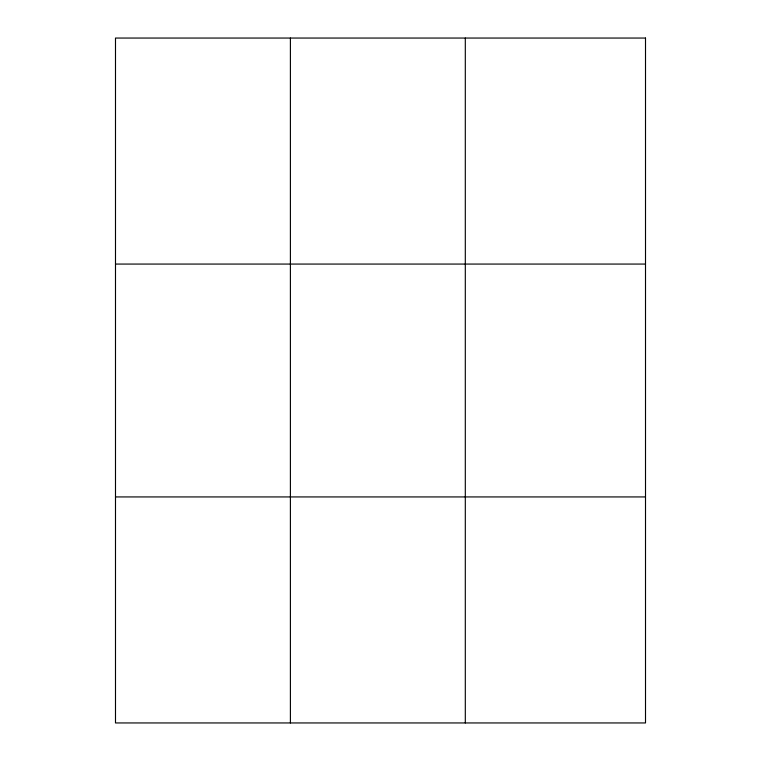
<?xml version="1.0" encoding="UTF-8"?>
<svg xmlns="http://www.w3.org/2000/svg" width="761" height="761" viewBox="0 0 761 761"><rect width="100%" height="100%" fill="white"/><g stroke="black" fill="none" stroke-linecap="round" stroke-linejoin="round"><path stroke-width="1.14" d="M115.491 264.067L645.509 264.067M115.491 496.933L645.509 496.933M465.304 38.05L465.304 722.95M290.398 38.05L290.398 722.95M645.509 38.05L115.491 38.05L115.491 722.95L645.509 722.95L645.509 38.05"/></g></svg>
